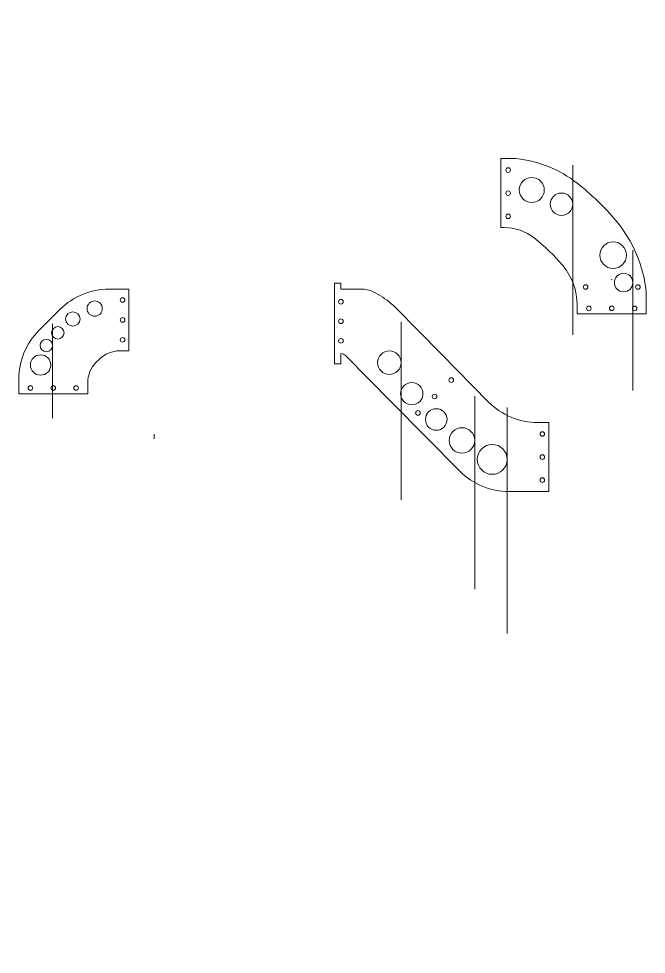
# Model space of a CAD drawing. Header units: millimetres. Extents: x -1040 to 375, y -613 to 390.
# Drawn here: x -1040 to -495, y -613 to 200 of the extents above; entities that cross this region are included whole.
import ezdxf

# ---------------------------------------------------------------- set-up
doc = ezdxf.new("R2010")
doc.units = ezdxf.units.MM
doc.header["$MEASUREMENT"] = 0
doc.layers.add('Layer 1', color=7, linetype='Continuous')

msp = doc.modelspace()

# ---------------------------------------------------------------- linework, layer by layer
at = {"layer": 'Layer 1', "lineweight": 9}
for points, knots in [([(-558.9138, 39.1818), (-558.9138, 44.5571), (-563.2714, 48.9148), (-568.6468, 48.9148), (-568.6468, 48.9148), (-574.0222, 48.9148), (-578.3798, 44.5572), (-578.3798, 39.1818), (-578.3798, 39.1818), (-578.3798, 33.8064), (-574.0222, 29.4488), (-568.6468, 29.4488), (-568.6468, 29.4488), (-563.2715, 29.4487), (-558.9138, 33.8063), (-558.9138, 39.1817), (-558.9138, 200.4437), (-558.9138, -283.3362), (-558.9138, 39.1818)], [0, 0, 0, 0, 0.2, 0.2, 0.2, 0.2, 0.4, 0.4, 0.4, 0.4, 0.6, 0.6, 0.6, 0.6, 1, 1, 1, 1.0001, 1.0001, 1.0001, 1.0001]), ([(-506.6433, -28.8168), (-506.6433, -24.3755), (-510.2437, -20.775), (-514.6851, -20.775), (-514.6851, -20.775), (-519.1264, -20.775), (-522.7269, -24.3754), (-522.7269, -28.8168), (-522.7269, -28.8168), (-522.7269, -33.2582), (-519.1265, -36.8586), (-514.6851, -36.8586), (-514.6851, -36.8586), (-510.2438, -36.8586), (-506.6433, -33.2582), (-506.6433, -28.8169), (-506.6433, 104.4221), (-506.6433, -295.2948), (-506.6433, -28.8168)], [0, 0, 0, 0, 0.2, 0.2, 0.2, 0.2, 0.4, 0.4, 0.4, 0.4, 0.6, 0.6, 0.6, 0.6, 1, 1, 1, 1.0001, 1.0001, 1.0001, 1.0001]), ([(-554.968, -48.5881), (-554.968, -48.5881), (-554.968, -56.1246), (-554.968, -56.1246), (-554.968, -56.1246), (-554.968, -56.1246), (-494.968, -56.0467), (-494.968, -56.0467), (-494.968, -56.0467), (-494.968, -56.0467), (-494.968, -37.6374), (-494.968, -37.6374), (-494.968, -37.6374), (-497.1894, -14.6277), (-506.3416, 7.153), (-521.2284, 24.8382), (-521.2284, 24.8382), (-531.3427, 36.8551), (-542.6625, 47.7991), (-555.0142, 57.5016), (-555.0142, 57.5016), (-570.288, 69.4983), (-588.6438, 76.9097), (-607.9659, 78.8754), (-607.9659, 78.8754), (-607.9659, 78.8754), (-621.4481, 78.8754), (-621.4481, 78.8754), (-621.4481, 78.8754), (-621.4481, 78.8754), (-621.4481, 18.8754), (-621.4481, 18.8754), (-621.4481, 18.8754), (-621.4481, 18.8754), (-618.3484, 18.8754), (-618.3484, 18.8754), (-618.3484, 18.8754), (-608.9414, 18.8761), (-599.8016, 15.7142), (-592.4037, 9.9038), (-592.4037, 9.9038), (-583.3136, 2.7634), (-574.9797, -5.2938), (-567.5363, -14.1375), (-567.5363, -14.1375), (-559.4201, -23.7788), (-554.969, -35.9854), (-554.968, -48.5881)], [0, 0, 0, 0, 0.07692308, 0.07692308, 0.07692308, 0.07692308, 0.15384615, 0.15384615, 0.15384615, 0.15384615, 0.23076923, 0.23076923, 0.23076923, 0.23076923, 0.30769231, 0.30769231, 0.30769231, 0.30769231, 0.38461538, 0.38461538, 0.38461538, 0.38461538, 0.46153846, 0.46153846, 0.46153846, 0.46153846, 0.53846154, 0.53846154, 0.53846154, 0.53846154, 0.61538462, 0.61538462, 0.61538462, 0.61538462, 0.69230769, 0.69230769, 0.69230769, 0.69230769, 0.76923077, 0.76923077, 0.76923077, 0.76923077, 0.84615385, 0.84615385, 0.84615385, 0.84615385, 1, 1, 1, 1]), ([(-707.9741, -98.4303), (-707.9741, -92.7923), (-712.5446, -88.2218), (-718.1826, -88.2218), (-718.1826, -88.2218), (-723.8206, -88.2218), (-728.3911, -92.7923), (-728.3911, -98.4303), (-728.3911, -98.4303), (-728.3911, -104.0683), (-723.8206, -108.6388), (-718.1826, -108.6388), (-718.1826, -108.6388), (-712.5446, -108.6389), (-707.9741, -104.0684), (-707.9741, -98.4304), (-707.9741, 70.7096), (-707.9741, -436.7103), (-707.9741, -98.4303)], [0, 0, 0, 0, 0.2, 0.2, 0.2, 0.2, 0.4, 0.4, 0.4, 0.4, 0.6, 0.6, 0.6, 0.6, 1, 1, 1, 1.0001, 1.0001, 1.0001, 1.0001]), ([(-612.968, 68.8754), (-612.968, 69.98), (-613.8634, 70.8754), (-614.968, 70.8754), (-614.968, 70.8754), (-616.0725, 70.8754), (-616.968, 69.98), (-616.968, 68.8754), (-616.968, 68.8754), (-616.968, 67.7708), (-616.0725, 66.8754), (-614.968, 66.8754), (-614.968, 66.8754), (-613.8634, 66.8754), (-612.968, 67.7708), (-612.968, 68.8754)], [0, 0, 0, 0, 0.2, 0.2, 0.2, 0.2, 0.4, 0.4, 0.4, 0.4, 0.6, 0.6, 0.6, 0.6, 1, 1, 1, 1]), ([(-583.5988, 51.6143), (-583.5988, 57.6253), (-588.4716, 62.4982), (-594.4826, 62.4982), (-594.4826, 62.4982), (-600.4936, 62.4982), (-605.3665, 57.6253), (-605.3665, 51.6144), (-605.3665, 51.6144), (-605.3665, 45.6034), (-600.4937, 40.7305), (-594.4827, 40.7305), (-594.4827, 40.7305), (-588.4717, 40.7304), (-583.5988, 45.6033), (-583.5988, 51.6143)], [0, 0, 0, 0, 0.2, 0.2, 0.2, 0.2, 0.4, 0.4, 0.4, 0.4, 0.6, 0.6, 0.6, 0.6, 1, 1, 1, 1]), ([(-612.968, 48.8073), (-612.968, 49.9118), (-613.8634, 50.8073), (-614.968, 50.8073), (-614.968, 50.8073), (-616.0725, 50.8073), (-616.968, 49.9118), (-616.968, 48.8073), (-616.968, 48.8073), (-616.968, 47.7027), (-616.0725, 46.8073), (-614.968, 46.8073), (-614.968, 46.8073), (-613.8634, 46.8073), (-612.968, 47.7027), (-612.968, 48.8073)], [0, 0, 0, 0, 0.2, 0.2, 0.2, 0.2, 0.4, 0.4, 0.4, 0.4, 0.6, 0.6, 0.6, 0.6, 1, 1, 1, 1]), ([(-615.834, -182.5083), (-615.834, -175.3407), (-621.6444, -169.5303), (-628.812, -169.5303), (-628.812, -169.5303), (-635.9795, -169.5303), (-641.79, -175.3407), (-641.79, -182.5083), (-641.79, -182.5083), (-641.79, -189.6758), (-635.9796, -195.4863), (-628.812, -195.4863), (-628.812, -195.4863), (-621.6445, -195.4864), (-615.834, -189.6759), (-615.834, -182.5084), (-615.834, 32.5166), (-615.834, -612.5643), (-615.834, -182.5083)], [0, 0, 0, 0, 0.2, 0.2, 0.2, 0.2, 0.4, 0.4, 0.4, 0.4, 0.6, 0.6, 0.6, 0.6, 1, 1, 1, 1.0001, 1.0001, 1.0001, 1.0001]), ([(-612.968, 28.7391), (-612.968, 29.8437), (-613.8634, 30.7391), (-614.968, 30.7391), (-614.968, 30.7391), (-616.0725, 30.7391), (-616.968, 29.8437), (-616.968, 28.7391), (-616.968, 28.7391), (-616.968, 27.6346), (-616.0725, 26.7391), (-614.968, 26.7391), (-614.968, 26.7391), (-613.8634, 26.7391), (-612.968, 27.6346), (-612.968, 28.7391)], [0, 0, 0, 0, 0.2, 0.2, 0.2, 0.2, 0.4, 0.4, 0.4, 0.4, 0.6, 0.6, 0.6, 0.6, 1, 1, 1, 1]), ([(-644.0623, -166.0534), (-644.0623, -159.9324), (-649.0243, -154.9704), (-655.1453, -154.9704), (-655.1453, -154.9704), (-661.2663, -154.9704), (-666.2283, -159.9324), (-666.2283, -166.0534), (-666.2283, -166.0534), (-666.2284, -172.1744), (-661.2663, -177.1364), (-655.1454, -177.1364), (-655.1454, -177.1364), (-649.0244, -177.1365), (-644.0623, -172.1744), (-644.0623, -166.0535), (-644.0623, 17.5735), (-644.0623, -533.3134), (-644.0623, -166.0534)], [0, 0, 0, 0, 0.2, 0.2, 0.2, 0.2, 0.4, 0.4, 0.4, 0.4, 0.6, 0.6, 0.6, 0.6, 1, 1, 1, 1.0001, 1.0001, 1.0001, 1.0001]), ([(-1010.8222, -83.5886), (-1010.8222, -80.6015), (-1013.2437, -78.1799), (-1016.2309, -78.1799), (-1016.2309, -78.1799), (-1019.2181, -78.1799), (-1021.6397, -80.6014), (-1021.6397, -83.5886), (-1021.6397, -83.5886), (-1021.6397, -86.5758), (-1019.2181, -88.9974), (-1016.2309, -88.9974), (-1016.2309, -88.9974), (-1013.2438, -88.9974), (-1010.8222, -86.5758), (-1010.8222, -83.5887), (-1010.8222, 6.0243), (-1010.8222, -262.8146), (-1010.8222, -83.5886)], [0, 0, 0, 0, 0.2, 0.2, 0.2, 0.2, 0.4, 0.4, 0.4, 0.4, 0.6, 0.6, 0.6, 0.6, 1, 1, 1, 1.0001, 1.0001, 1.0001, 1.0001]), ([(-512.1746, -5.083), (-512.1746, 1.3023), (-517.3509, 6.4786), (-523.7362, 6.4786), (-523.7362, 6.4786), (-530.1214, 6.4786), (-535.2977, 1.3023), (-535.2977, -5.083), (-535.2977, -5.083), (-535.2977, -11.4682), (-530.1215, -16.6445), (-523.7362, -16.6445), (-523.7362, -16.6445), (-517.351, -16.6446), (-512.1746, -11.4683), (-512.1746, -5.083)], [0, 0, 0, 0, 0.2, 0.2, 0.2, 0.2, 0.4, 0.4, 0.4, 0.4, 0.6, 0.6, 0.6, 0.6, 1, 1, 1, 1]), ([(-732.2043, -36.9156), (-726.5349, -39.6046), (-721.2671, -43.0727), (-716.556, -47.2173), (-716.556, -47.2173), (-715.329, -48.2967), (-714.1466, -49.4259), (-713.0119, -50.6018), (-713.0119, -50.6018), (-713.0119, -50.6018), (-673.6335, -90.4824), (-673.6335, -90.4824), (-673.6335, -90.4824), (-673.6335, -90.4824), (-632.0077, -132.6391), (-632.0077, -132.6391), (-632.0077, -132.6391), (-620.7302, -144.0579), (-605.3623, -150.4842), (-589.3133, -150.4824), (-589.3133, -150.4824), (-589.3133, -150.4824), (-579.5076, -150.4824), (-579.5076, -150.4824), (-579.5076, -150.4824), (-579.5076, -150.4824), (-579.5076, -210.4824), (-579.5076, -210.4824), (-579.5076, -210.4824), (-579.5076, -210.4824), (-614.3891, -210.4824), (-614.3891, -210.4824), (-614.3891, -210.4824), (-630.4297, -210.4842), (-645.812, -204.0519), (-657.0835, -192.6391), (-657.0835, -192.6391), (-657.0835, -192.6391), (-716.3279, -132.6391), (-716.3279, -132.6391), (-716.3279, -132.6391), (-716.3279, -132.6391), (-755.9484, -92.5133), (-755.9484, -92.5133), (-755.9484, -92.5133), (-756.0291, -92.4316), (-756.1088, -92.349), (-756.1876, -92.2654), (-756.1876, -92.2654), (-757.333, -91.2579), (-758.7589, -90.6259), (-760.2748, -90.4546), (-760.2748, -90.4546), (-760.2748, -90.4546), (-760.2748, -97.8644), (-760.2748, -97.8644), (-760.2748, -97.8644), (-760.2748, -97.8644), (-760.2748, -99.5036), (-760.2748, -99.5036), (-760.2748, -99.5036), (-760.2748, -99.5036), (-765.7773, -99.5036), (-765.7773, -99.5036), (-765.7773, -99.5036), (-765.7773, -99.5036), (-765.7773, -29.5036), (-765.7773, -29.5036), (-765.7773, -29.5036), (-765.7773, -29.5036), (-760.2748, -29.5036), (-760.2748, -29.5036), (-760.2748, -29.5036), (-760.2748, -29.5036), (-760.2748, -34.5036), (-760.2748, -34.5036), (-760.2748, -34.5036), (-760.2748, -34.5036), (-742.918, -34.5036), (-742.918, -34.5036), (-742.918, -34.5036), (-739.2127, -34.5035), (-735.5522, -35.3278), (-732.2043, -36.9156)], [0, 0, 0, 0, 0.04545455, 0.04545455, 0.04545455, 0.04545455, 0.09090909, 0.09090909, 0.09090909, 0.09090909, 0.13636364, 0.13636364, 0.13636364, 0.13636364, 0.18181818, 0.18181818, 0.18181818, 0.18181818, 0.22727273, 0.22727273, 0.22727273, 0.22727273, 0.27272727, 0.27272727, 0.27272727, 0.27272727, 0.31818182, 0.31818182, 0.31818182, 0.31818182, 0.36363636, 0.36363636, 0.36363636, 0.36363636, 0.40909091, 0.40909091, 0.40909091, 0.40909091, 0.45454545, 0.45454545, 0.45454545, 0.45454545, 0.5, 0.5, 0.5, 0.5, 0.54545455, 0.54545455, 0.54545455, 0.54545455, 0.59090909, 0.59090909, 0.59090909, 0.59090909, 0.63636364, 0.63636364, 0.63636364, 0.63636364, 0.68181818, 0.68181818, 0.68181818, 0.68181818, 0.72727273, 0.72727273, 0.72727273, 0.72727273, 0.77272727, 0.77272727, 0.77272727, 0.77272727, 0.81818182, 0.81818182, 0.81818182, 0.81818182, 0.86363636, 0.86363636, 0.86363636, 0.86363636, 0.90909091, 0.90909091, 0.90909091, 0.90909091, 1, 1, 1, 1]), ([(-545.7023, -32.7196), (-545.7023, -31.615), (-546.5977, -30.7196), (-547.7023, -30.7196), (-547.7023, -30.7196), (-548.8069, -30.7196), (-549.7023, -31.615), (-549.7023, -32.7196), (-549.7023, -32.7196), (-549.7023, -33.8242), (-548.8069, -34.7196), (-547.7023, -34.7196), (-547.7023, -34.7196), (-546.5977, -34.7196), (-545.7023, -33.8242), (-545.7023, -32.7196)], [0, 0, 0, 0, 0.2, 0.2, 0.2, 0.2, 0.4, 0.4, 0.4, 0.4, 0.6, 0.6, 0.6, 0.6, 1, 1, 1, 1]), ([(-524.9517, -26.1246), (-524.9517, -26.1246), (-525.0209, -26.4562), (-525.0209, -26.4562), (-525.0209, -26.4562), (-525.069, -26.3456), (-525.1171, -26.2351), (-525.1654, -26.1246), (-525.1654, -26.1246), (-525.1654, -26.1246), (-524.9517, -26.1246), (-524.9517, -26.1246)], [0, 0, 0, 0, 0.25, 0.25, 0.25, 0.25, 0.5, 0.5, 0.5, 0.5, 1, 1, 1, 1]), ([(-500.2336, -32.7196), (-500.2336, -31.615), (-501.1291, -30.7196), (-502.2336, -30.7196), (-502.2336, -30.7196), (-503.3382, -30.7196), (-504.2336, -31.615), (-504.2336, -32.7196), (-504.2336, -32.7196), (-504.2336, -33.8242), (-503.3382, -34.7196), (-502.2336, -34.7196), (-502.2336, -34.7196), (-501.1291, -34.7196), (-500.2336, -33.8242), (-500.2336, -32.7196)], [0, 0, 0, 0, 0.2, 0.2, 0.2, 0.2, 0.4, 0.4, 0.4, 0.4, 0.6, 0.6, 0.6, 0.6, 1, 1, 1, 1]), ([(-1004.2202, -52.0772), (-1004.2202, -52.0772), (-1022.7012, -70.5582), (-1022.7012, -70.5582), (-1022.7012, -70.5582), (-1033.9551, -81.8145), (-1040.2765, -97.0674), (-1040.2748, -112.9846), (-1040.2748, -112.9846), (-1040.2748, -112.9846), (-1040.2748, -125.4824), (-1040.2748, -125.4824), (-1040.2748, -125.4824), (-1040.2748, -125.4824), (-980.2748, -125.4824), (-980.2748, -125.4824), (-980.2748, -125.4824), (-980.2748, -125.4824), (-980.2748, -115.8377), (-980.2748, -115.8377), (-980.2748, -115.8377), (-980.2755, -109.2091), (-977.6391, -102.8478), (-972.9524, -98.1601), (-972.9524, -98.1601), (-972.9524, -98.1601), (-970.3929, -95.6005), (-970.3929, -95.6005), (-970.3929, -95.6005), (-965.6125, -90.8191), (-959.1229, -88.1325), (-952.3617, -88.1318), (-952.3617, -88.1318), (-952.3617, -88.1318), (-944.6939, -88.1318), (-944.6939, -88.1318), (-944.6939, -88.1318), (-944.6939, -88.1318), (-944.6939, -34.5036), (-944.6939, -34.5036), (-944.6939, -34.5036), (-944.6939, -34.5036), (-961.7938, -34.5036), (-961.7938, -34.5036), (-961.7938, -34.5036), (-977.711, -34.5053), (-992.9663, -40.8208), (-1004.2202, -52.0772)], [0, 0, 0, 0, 0.07692308, 0.07692308, 0.07692308, 0.07692308, 0.15384615, 0.15384615, 0.15384615, 0.15384615, 0.23076923, 0.23076923, 0.23076923, 0.23076923, 0.30769231, 0.30769231, 0.30769231, 0.30769231, 0.38461538, 0.38461538, 0.38461538, 0.38461538, 0.46153846, 0.46153846, 0.46153846, 0.46153846, 0.53846154, 0.53846154, 0.53846154, 0.53846154, 0.61538462, 0.61538462, 0.61538462, 0.61538462, 0.69230769, 0.69230769, 0.69230769, 0.69230769, 0.76923077, 0.76923077, 0.76923077, 0.76923077, 0.84615385, 0.84615385, 0.84615385, 0.84615385, 1, 1, 1, 1]), ([(-967.6409, -51.4824), (-967.6409, -47.8186), (-970.611, -44.8486), (-974.2748, -44.8486), (-974.2748, -44.8486), (-977.9385, -44.8486), (-980.9086, -47.8186), (-980.9086, -51.4824), (-980.9086, -51.4824), (-980.9086, -55.1461), (-977.9386, -58.1162), (-974.2748, -58.1162), (-974.2748, -58.1162), (-970.611, -58.1163), (-967.6409, -55.1462), (-967.6409, -51.4824)], [0, 0, 0, 0, 0.2, 0.2, 0.2, 0.2, 0.4, 0.4, 0.4, 0.4, 0.6, 0.6, 0.6, 0.6, 1, 1, 1, 1]), ([(-948.0147, -43.9883), (-948.0147, -42.8837), (-948.9102, -41.9883), (-950.0147, -41.9883), (-950.0147, -41.9883), (-951.1193, -41.9883), (-952.0147, -42.8837), (-952.0147, -43.9883), (-952.0147, -43.9883), (-952.0147, -45.0928), (-951.1193, -45.9883), (-950.0147, -45.9883), (-950.0147, -45.9883), (-948.9102, -45.9883), (-948.0147, -45.0929), (-948.0147, -43.9883)], [0, 0, 0, 0, 0.2, 0.2, 0.2, 0.2, 0.4, 0.4, 0.4, 0.4, 0.6, 0.6, 0.6, 0.6, 1, 1, 1, 1]), ([(-758.2748, -45.4824), (-758.2748, -44.3778), (-759.1702, -43.4824), (-760.2748, -43.4824), (-760.2748, -43.4824), (-761.3793, -43.4824), (-762.2748, -44.3778), (-762.2748, -45.4824), (-762.2748, -45.4824), (-762.2748, -46.587), (-761.3793, -47.4824), (-760.2748, -47.4824), (-760.2748, -47.4824), (-759.1702, -47.4824), (-758.2748, -46.587), (-758.2748, -45.4824)], [0, 0, 0, 0, 0.2, 0.2, 0.2, 0.2, 0.4, 0.4, 0.4, 0.4, 0.6, 0.6, 0.6, 0.6, 1, 1, 1, 1]), ([(-987.0192, -60.4824), (-987.0192, -57.0275), (-989.8199, -54.2268), (-993.2748, -54.2268), (-993.2748, -54.2268), (-996.7296, -54.2268), (-999.5303, -57.0275), (-999.5303, -60.4824), (-999.5303, -60.4824), (-999.5303, -63.9372), (-996.7296, -66.738), (-993.2748, -66.738), (-993.2748, -66.738), (-989.8199, -66.738), (-987.0192, -63.9373), (-987.0192, -60.4824)], [0, 0, 0, 0, 0.2, 0.2, 0.2, 0.2, 0.4, 0.4, 0.4, 0.4, 0.6, 0.6, 0.6, 0.6, 1, 1, 1, 1]), ([(-542.8908, -51.2816), (-542.8908, -50.177), (-543.7863, -49.2816), (-544.8908, -49.2816), (-544.8908, -49.2816), (-545.9954, -49.2816), (-546.8908, -50.177), (-546.8908, -51.2816), (-546.8908, -51.2816), (-546.8908, -52.3861), (-545.9954, -53.2816), (-544.8909, -53.2816), (-544.8909, -53.2816), (-543.7863, -53.2816), (-542.8908, -52.3862), (-542.8908, -51.2816)], [0, 0, 0, 0, 0.2, 0.2, 0.2, 0.2, 0.4, 0.4, 0.4, 0.4, 0.6, 0.6, 0.6, 0.6, 1, 1, 1, 1]), ([(-522.968, -51.2189), (-522.968, -50.1144), (-523.8634, -49.2189), (-524.968, -49.2189), (-524.968, -49.2189), (-526.0725, -49.2189), (-526.968, -50.1144), (-526.968, -51.2189), (-526.968, -51.2189), (-526.968, -52.3235), (-526.0725, -53.2189), (-524.968, -53.2189), (-524.968, -53.2189), (-523.8634, -53.2189), (-522.968, -52.3235), (-522.968, -51.2189)], [0, 0, 0, 0, 0.2, 0.2, 0.2, 0.2, 0.4, 0.4, 0.4, 0.4, 0.6, 0.6, 0.6, 0.6, 1, 1, 1, 1]), ([(-503.0451, -51.2816), (-503.0451, -50.177), (-503.9405, -49.2816), (-505.0451, -49.2816), (-505.0451, -49.2816), (-506.1496, -49.2816), (-507.0451, -50.177), (-507.0451, -51.2816), (-507.0451, -51.2816), (-507.0451, -52.3861), (-506.1497, -53.2816), (-505.0451, -53.2816), (-505.0451, -53.2816), (-503.9405, -53.2816), (-503.0451, -52.3862), (-503.0451, -51.2816)], [0, 0, 0, 0, 0.2, 0.2, 0.2, 0.2, 0.4, 0.4, 0.4, 0.4, 0.6, 0.6, 0.6, 0.6, 1, 1, 1, 1]), ([(-948.0147, -61.3177), (-948.0147, -60.2131), (-948.9102, -59.3177), (-950.0147, -59.3177), (-950.0147, -59.3177), (-951.1193, -59.3177), (-952.0147, -60.2131), (-952.0147, -61.3177), (-952.0147, -61.3177), (-952.0147, -62.4222), (-951.1193, -63.3177), (-950.0147, -63.3177), (-950.0147, -63.3177), (-948.9102, -63.3177), (-948.0147, -62.4223), (-948.0147, -61.3177)], [0, 0, 0, 0, 0.2, 0.2, 0.2, 0.2, 0.4, 0.4, 0.4, 0.4, 0.6, 0.6, 0.6, 0.6, 1, 1, 1, 1]), ([(-758.2748, -62.4791), (-758.2748, -61.3745), (-759.1702, -60.4791), (-760.2748, -60.4791), (-760.2748, -60.4791), (-761.3793, -60.4791), (-762.2748, -61.3745), (-762.2748, -62.4791), (-762.2748, -62.4791), (-762.2748, -63.5836), (-761.3793, -64.4791), (-760.2748, -64.4791), (-760.2748, -64.4791), (-759.1702, -64.4791), (-758.2748, -63.5837), (-758.2748, -62.4791)], [0, 0, 0, 0, 0.2, 0.2, 0.2, 0.2, 0.4, 0.4, 0.4, 0.4, 0.6, 0.6, 0.6, 0.6, 1, 1, 1, 1]), ([(-1000.866, -72.4824), (-1000.866, -69.4952), (-1003.2876, -67.0736), (-1006.2748, -67.0736), (-1006.2748, -67.0736), (-1009.2619, -67.0736), (-1011.6835, -69.4952), (-1011.6835, -72.4824), (-1011.6835, -72.4824), (-1011.6835, -75.4696), (-1009.262, -77.8911), (-1006.2748, -77.8911), (-1006.2748, -77.8911), (-1003.2876, -77.8912), (-1000.866, -75.4696), (-1000.866, -72.4824)], [0, 0, 0, 0, 0.2, 0.2, 0.2, 0.2, 0.4, 0.4, 0.4, 0.4, 0.6, 0.6, 0.6, 0.6, 1, 1, 1, 1]), ([(-948.0147, -78.6471), (-948.0147, -77.5425), (-948.9102, -76.6471), (-950.0147, -76.6471), (-950.0147, -76.6471), (-951.1193, -76.6471), (-952.0147, -77.5425), (-952.0147, -78.6471), (-952.0147, -78.6471), (-952.0147, -79.7516), (-951.1193, -80.6471), (-950.0147, -80.6471), (-950.0147, -80.6471), (-948.9102, -80.6471), (-948.0147, -79.7517), (-948.0147, -78.6471)], [0, 0, 0, 0, 0.2, 0.2, 0.2, 0.2, 0.4, 0.4, 0.4, 0.4, 0.6, 0.6, 0.6, 0.6, 1, 1, 1, 1]), ([(-758.2748, -79.4758), (-758.2748, -78.3712), (-759.1702, -77.4758), (-760.2748, -77.4758), (-760.2748, -77.4758), (-761.3793, -77.4758), (-762.2748, -78.3712), (-762.2748, -79.4758), (-762.2748, -79.4758), (-762.2748, -80.5803), (-761.3793, -81.4758), (-760.2748, -81.4758), (-760.2748, -81.4758), (-759.1702, -81.4758), (-758.2748, -80.5804), (-758.2748, -79.4758)], [0, 0, 0, 0, 0.2, 0.2, 0.2, 0.2, 0.4, 0.4, 0.4, 0.4, 0.6, 0.6, 0.6, 0.6, 1, 1, 1, 1]), ([(-1012.437, -100.4824), (-1012.437, -95.6014), (-1016.3938, -91.6447), (-1021.2747, -91.6446), (-1021.2747, -91.6446), (-1026.1557, -91.6446), (-1030.1125, -95.6014), (-1030.1125, -100.4824), (-1030.1125, -100.4824), (-1030.1125, -105.3633), (-1026.1557, -109.3201), (-1021.2748, -109.3201), (-1021.2748, -109.3201), (-1016.3938, -109.3202), (-1012.437, -105.3634), (-1012.437, -100.4824)], [0, 0, 0, 0, 0.2, 0.2, 0.2, 0.2, 0.4, 0.4, 0.4, 0.4, 0.6, 0.6, 0.6, 0.6, 1, 1, 1, 1]), ([(-662.4384, -113.5664), (-662.4384, -112.4618), (-663.3338, -111.5664), (-664.4384, -111.5664), (-664.4384, -111.5664), (-665.5429, -111.5664), (-666.4384, -112.4618), (-666.4384, -113.5664), (-666.4384, -113.5664), (-666.4384, -114.671), (-665.5429, -115.5664), (-664.4384, -115.5664), (-664.4384, -115.5664), (-663.3338, -115.5664), (-662.4384, -114.671), (-662.4384, -113.5664)], [0, 0, 0, 0, 0.2, 0.2, 0.2, 0.2, 0.4, 0.4, 0.4, 0.4, 0.6, 0.6, 0.6, 0.6, 1, 1, 1, 1]), ([(-1028.1169, -120.4824), (-1028.1169, -119.3778), (-1029.0123, -118.4824), (-1030.1169, -118.4824), (-1030.1169, -118.4824), (-1031.2214, -118.4824), (-1032.1169, -119.3778), (-1032.1169, -120.4824), (-1032.1169, -120.4824), (-1032.1169, -121.587), (-1031.2214, -122.4824), (-1030.1169, -122.4824), (-1030.1169, -122.4824), (-1029.0123, -122.4824), (-1028.1169, -121.587), (-1028.1169, -120.4824)], [0, 0, 0, 0, 0.2, 0.2, 0.2, 0.2, 0.4, 0.4, 0.4, 0.4, 0.6, 0.6, 0.6, 0.6, 1, 1, 1, 1]), ([(-1008.2748, -120.4824), (-1008.2748, -119.3778), (-1009.1702, -118.4824), (-1010.2748, -118.4824), (-1010.2748, -118.4824), (-1011.3793, -118.4824), (-1012.2748, -119.3778), (-1012.2748, -120.4824), (-1012.2748, -120.4824), (-1012.2748, -121.587), (-1011.3793, -122.4824), (-1010.2748, -122.4824), (-1010.2748, -122.4824), (-1009.1702, -122.4824), (-1008.2748, -121.587), (-1008.2748, -120.4824)], [0, 0, 0, 0, 0.2, 0.2, 0.2, 0.2, 0.4, 0.4, 0.4, 0.4, 0.6, 0.6, 0.6, 0.6, 1, 1, 1, 1]), ([(-988.4327, -120.4824), (-988.4327, -119.3778), (-989.3281, -118.4824), (-990.4327, -118.4824), (-990.4327, -118.4824), (-991.5372, -118.4824), (-992.4327, -119.3778), (-992.4327, -120.4824), (-992.4327, -120.4824), (-992.4327, -121.587), (-991.5372, -122.4824), (-990.4327, -122.4824), (-990.4327, -122.4824), (-989.3281, -122.4824), (-988.4327, -121.587), (-988.4327, -120.4824)], [0, 0, 0, 0, 0.2, 0.2, 0.2, 0.2, 0.4, 0.4, 0.4, 0.4, 0.6, 0.6, 0.6, 0.6, 1, 1, 1, 1]), ([(-689.046, -125.4438), (-689.046, -120.0991), (-693.3787, -115.7664), (-698.7234, -115.7664), (-698.7234, -115.7664), (-704.0681, -115.7663), (-708.4008, -120.0991), (-708.4008, -125.4437), (-708.4008, -125.4437), (-708.4008, -130.7884), (-704.0681, -135.1211), (-698.7234, -135.1211), (-698.7234, -135.1211), (-693.3788, -135.1212), (-689.046, -130.7885), (-689.046, -125.4438)], [0, 0, 0, 0, 0.2, 0.2, 0.2, 0.2, 0.4, 0.4, 0.4, 0.4, 0.6, 0.6, 0.6, 0.6, 1, 1, 1, 1]), ([(-676.9003, -127.8462), (-676.9003, -126.7417), (-677.7958, -125.8462), (-678.9003, -125.8462), (-678.9003, -125.8462), (-680.0049, -125.8462), (-680.9003, -126.7417), (-680.9003, -127.8462), (-680.9003, -127.8462), (-680.9003, -128.9508), (-680.0049, -129.8462), (-678.9003, -129.8462), (-678.9003, -129.8462), (-677.7958, -129.8462), (-676.9003, -128.9508), (-676.9003, -127.8462)], [0, 0, 0, 0, 0.2, 0.2, 0.2, 0.2, 0.4, 0.4, 0.4, 0.4, 0.6, 0.6, 0.6, 0.6, 1, 1, 1, 1]), ([(-691.3623, -142.1261), (-691.3623, -141.0215), (-692.2577, -140.1261), (-693.3623, -140.1261), (-693.3623, -140.1261), (-694.4669, -140.1261), (-695.3623, -141.0215), (-695.3623, -142.1261), (-695.3623, -142.1261), (-695.3623, -143.2306), (-694.4669, -144.1261), (-693.3623, -144.1261), (-693.3623, -144.1261), (-692.2577, -144.1261), (-691.3623, -143.2307), (-691.3623, -142.1261)], [0, 0, 0, 0, 0.2, 0.2, 0.2, 0.2, 0.4, 0.4, 0.4, 0.4, 0.6, 0.6, 0.6, 0.6, 1, 1, 1, 1]), ([(-668.1092, -147.8116), (-668.1092, -142.6393), (-672.3022, -138.4463), (-677.4745, -138.4463), (-677.4745, -138.4463), (-682.6469, -138.4463), (-686.8399, -142.6393), (-686.8399, -147.8116), (-686.8399, -147.8116), (-686.8399, -152.9839), (-682.6469, -157.1769), (-677.4746, -157.177), (-677.4746, -157.177), (-672.3023, -157.177), (-668.1093, -152.984), (-668.1092, -147.8117), (-668.1092, -147.8117), (-668.1092, -147.8117), (-668.1092, -147.8116)], [0, 0, 0, 0, 0.2, 0.2, 0.2, 0.2, 0.4, 0.4, 0.4, 0.4, 0.6, 0.6, 0.6, 0.6, 1, 1, 1, 1.0001, 1.0001, 1.0001, 1.0001]), ([(-583.2748, -160.4612), (-583.2748, -159.3567), (-584.1702, -158.4612), (-585.2748, -158.4612), (-585.2748, -158.4612), (-586.3793, -158.4612), (-587.2748, -159.3567), (-587.2748, -160.4612), (-587.2748, -160.4612), (-587.2748, -161.5658), (-586.3793, -162.4612), (-585.2748, -162.4612), (-585.2748, -162.4612), (-584.1702, -162.4612), (-583.2748, -161.5658), (-583.2748, -160.4612)], [0, 0, 0, 0, 0.2, 0.2, 0.2, 0.2, 0.4, 0.4, 0.4, 0.4, 0.6, 0.6, 0.6, 0.6, 1, 1, 1, 1]), ([(-583.2748, -180.4824), (-583.2748, -179.3778), (-584.1702, -178.4824), (-585.2748, -178.4824), (-585.2748, -178.4824), (-586.3793, -178.4824), (-587.2748, -179.3778), (-587.2748, -180.4824), (-587.2748, -180.4824), (-587.2748, -181.587), (-586.3793, -182.4824), (-585.2748, -182.4824), (-585.2748, -182.4824), (-584.1702, -182.4824), (-583.2748, -181.587), (-583.2748, -180.4824)], [0, 0, 0, 0, 0.2, 0.2, 0.2, 0.2, 0.4, 0.4, 0.4, 0.4, 0.6, 0.6, 0.6, 0.6, 1, 1, 1, 1]), ([(-583.2748, -200.5036), (-583.2748, -199.399), (-584.1702, -198.5036), (-585.2748, -198.5036), (-585.2748, -198.5036), (-586.3793, -198.5036), (-587.2748, -199.399), (-587.2748, -200.5036), (-587.2748, -200.5036), (-587.2748, -201.6081), (-586.3793, -202.5036), (-585.2748, -202.5036), (-585.2748, -202.5036), (-584.1702, -202.5036), (-583.2748, -201.6081), (-583.2748, -200.5036)], [0, 0, 0, 0, 0.2, 0.2, 0.2, 0.2, 0.4, 0.4, 0.4, 0.4, 0.6, 0.6, 0.6, 0.6, 1, 1, 1, 1])]:
    msp.add_open_spline(points, degree=3, knots=knots, dxfattribs=at)
for points in [[(-494.968, -56.0467), (-494.968, -56.0467), (-494.968, -37.6374), (-494.968, -37.6374)], [(-554.968, -48.5881), (-554.968, -48.5881), (-554.968, -56.1246), (-554.968, -56.1246)], [(-506.968, -116.1246), (-506.968, -116.1246), (-506.868, -116.1246), (-506.868, -116.1246)], [(-506.968, -116.1246), (-506.968, -116.1246), (-506.868, -116.1246), (-506.868, -116.1246)], [(-922.6926, -164.7222), (-922.6926, -164.7222), (-922.6926, -160.5159), (-922.6926, -160.5159)]]:
    msp.add_open_spline(points, degree=3, dxfattribs=at)

doc.saveas('drawing.dxf')
